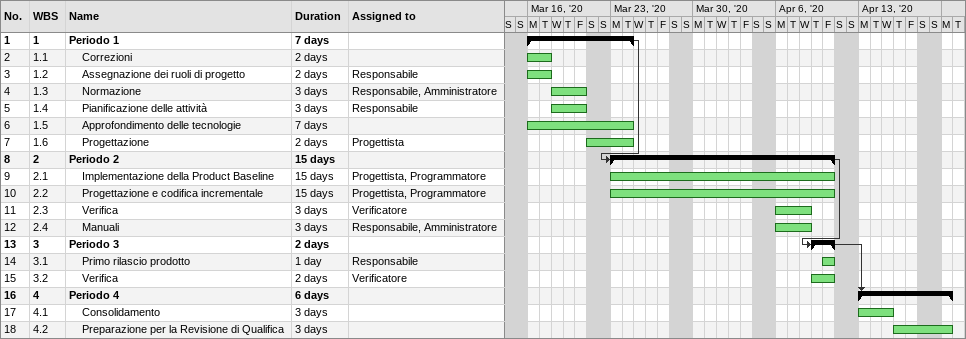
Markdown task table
| ID | WBS | Task | Duration | Start | Finish | Predecessors | Resources |
|---|---|---|---|---|---|---|---|
| 1 | 1 | **Periodo 1** | 7d | 2020-03-16 | 2020-03-24 |  |  |
| 2 | 1.1 | Correzioni | 2d | 2020-03-16 | 2020-03-17 |  |  |
| 3 | 1.2 | Assegnazione dei ruoli di progetto | 2d | 2020-03-16 | 2020-03-17 |  | Responsabile |
| 4 | 1.3 | Normazione | 3d | 2020-03-18 | 2020-03-20 |  | Responsabile, Amministratore |
| 5 | 1.4 | Pianificazione delle attività | 3d | 2020-03-18 | 2020-03-20 |  | Responsabile |
| 6 | 1.5 | Approfondimento delle tecnologie | 7d | 2020-03-16 | 2020-03-24 |  |  |
| 7 | 1.6 | Progettazione | 2d | 2020-03-21 | 2020-03-24 |  | Progettista |
| 8 | 2 | **Periodo 2** | 15d | 2020-03-23 | 2020-04-10 | 1 |  |
| 9 | 2.1 | Implementazione della Product Baseline | 15d | 2020-03-23 | 2020-04-10 |  | Progettista, Programmatore |
| 10 | 2.2 | Progettazione e codifica incrementale | 15d | 2020-03-23 | 2020-04-10 |  | Progettista, Programmatore |
| 11 | 2.3 | Verifica | 3d | 2020-04-06 | 2020-04-08 |  | Verificatore |
| 12 | 2.4 | Manuali | 3d | 2020-04-06 | 2020-04-08 |  | Responsabile, Amministratore |
| 13 | 3 | **Periodo 3** | 2d | 2020-04-09 | 2020-04-10 | 8 |  |
| 14 | 3.1 | Primo rilascio prodotto | 1d | 2020-04-10 | 2020-04-10 |  | Responsabile |
| 15 | 3.2 | Verifica | 2d | 2020-04-09 | 2020-04-10 |  | Verificatore |
| 16 | 4 | **Periodo 4** | 6d | 2020-04-13 | 2020-04-20 | 13 |  |
| 17 | 4.1 | Consolidamento | 3d | 2020-04-13 | 2020-04-15 |  |  |
| 18 | 4.2 | Preparazione per la Revisione di Qualifica | 3d | 2020-04-16 | 2020-04-20 |  |  |
